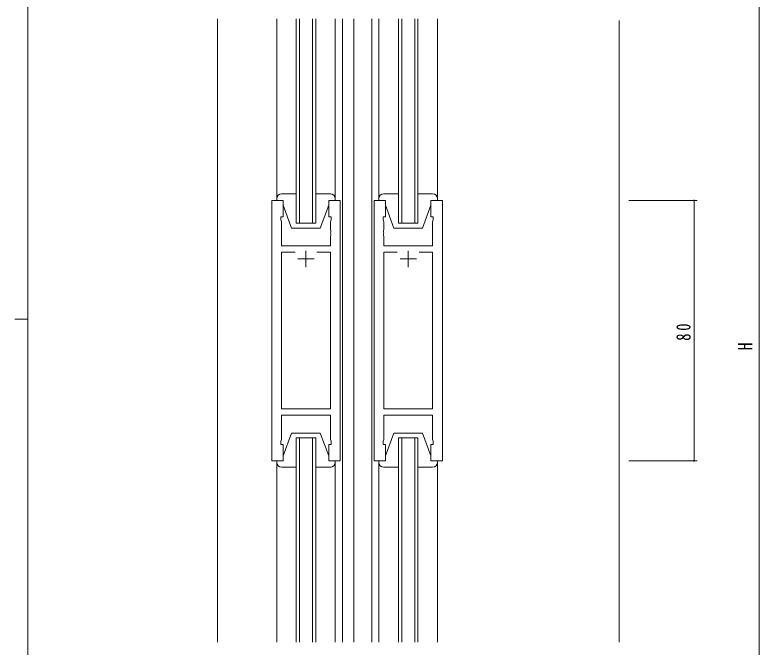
# Model space of a CAD drawing. Units: millimetres, scale not verified. Extents: x -567 to 567, y -403 to 403.
# Drawn here: x -566.7 to -338.1, y -76.7 to 117.5 of the extents above; entities that cross this region are included whole.
import ezdxf
from ezdxf.enums import TextEntityAlignment as Align

# ---------------------------------------------------------------- set-up
doc = ezdxf.new("R2010")
doc.units = ezdxf.units.MM
doc.header["$LTSCALE"] = 2
for name, color, linetype, lineweight in [('0-1_YKK_ZWAK', 7, 'Continuous', 18), ('0-3_YKK_11', 7, 'Continuous', 18), ('0-4_YKK_12', 2, 'Continuous', 18), ('0-5_YKK_13', 4, 'Continuous', 18), ('0-7_YKK_D', 6, 'Continuous', 18)]:
    doc.layers.add(name, color=color, linetype=linetype, lineweight=lineweight)
doc.styles.add('ＭＳ ゴシック', font='')
doc.styles.get('ＭＳ ゴシック').set_extended_font_data('MS Gothic')

msp = doc.modelspace()

# ---------------------------------------------------------------- linework, layer by layer
at = {"layer": '0-1_YKK_ZWAK'}
for p, q in [((-562.726, -351), (-562.726, 399)), ((-566.726, 24), (-562.726, 24))]:
    msp.add_line(p, q, dxfattribs=at)
at = {"layer": '0-3_YKK_11'}
for p, q in [((-487.802, 60.533), (-484.302, 60.533)), ((-487.802, -19.467), (-487.802, 60.533)), ((-484.302, 60.533), (-484.302, 55.533)), ((-470.302, 60.533), (-466.802, 60.533)), ((-470.302, 55.533), (-470.302, 60.533)), ((-466.802, 60.533), (-466.802, -19.467)), ((-452.902, 60.533), (-456.402, 60.533)), ((-456.402, 60.533), (-456.402, -19.467)), ((-452.902, 55.533), (-452.902, 60.533)), ((-438.902, 60.533), (-438.902, 55.533)), ((-435.402, 60.533), (-438.902, 60.533)), ((-435.402, -19.467), (-435.402, 60.533)), ((-485.002, 55.533), (-485.002, 54.533)), ((-484.302, 55.533), (-485.002, 55.533)), ((-469.602, 55.533), (-470.302, 55.533)), ((-469.602, 54.533), (-469.602, 55.533)), ((-453.602, 55.533), (-452.902, 55.533)), ((-453.602, 54.533), (-453.602, 55.533)), ((-438.902, 55.533), (-438.202, 55.533)), ((-438.202, 55.533), (-438.202, 54.533)), ((-485.002, 54.533), (-484.802, 53.984)), ((-484.802, 53.984), (-484.802, 46.533)), ((-469.802, 53.984), (-469.602, 54.533)), ((-469.802, 51.492), (-469.802, 53.984)), ((-453.402, 53.984), (-453.602, 54.533)), ((-453.402, 51.492), (-453.402, 53.984)), ((-438.202, 54.533), (-438.402, 53.984)), ((-438.402, 53.984), (-438.402, 46.533)), ((-469.682, 51.308), (-469.802, 51.492)), ((-469.802, 50.575), (-469.682, 50.758)), ((-469.802, 50.492), (-469.802, 50.575)), ((-469.682, 50.308), (-469.802, 50.492)), ((-469.682, 50.758), (-469.682, 51.308)), ((-469.682, 49.758), (-469.682, 50.308)), ((-453.522, 51.308), (-453.402, 51.492)), ((-453.522, 50.758), (-453.522, 51.308)), ((-453.402, 50.575), (-453.522, 50.758)), ((-453.522, 50.308), (-453.402, 50.492)), ((-453.522, 49.758), (-453.522, 50.308)), ((-453.402, 50.492), (-453.402, 50.575)), ((-469.802, 49.575), (-469.682, 49.758)), ((-469.802, 46.533), (-469.802, 49.575)), ((-453.402, 49.575), (-453.522, 49.758)), ((-453.402, 46.533), (-453.402, 49.575)), ((-484.802, 46.533), (-469.802, 46.533)), ((-438.402, 46.533), (-453.402, 46.533)), ((-484.802, 44.603), (-480.652, 44.603)), ((-484.802, -3.537), (-484.802, 44.603)), ((-477.302, 45.033), (-477.302, 40.033)), ((-473.951, 44.603), (-469.802, 44.603)), ((-473.951, 44.603), (-469.802, 44.603)), ((-469.802, 44.603), (-469.802, -3.537)), ((-449.252, 44.603), (-453.402, 44.603)), ((-453.402, 44.603), (-453.402, -3.537)), ((-449.252, 44.603), (-453.402, 44.603)), ((-445.902, 45.033), (-445.902, 40.033)), ((-438.402, 44.603), (-442.551, 44.603)), ((-438.402, -3.537), (-438.402, 44.603)), ((-474.802, 42.533), (-479.802, 42.533)), ((-448.402, 42.533), (-443.402, 42.533)), ((-469.802, -3.537), (-484.802, -3.537)), ((-453.402, -3.537), (-438.402, -3.537)), ((-484.802, -5.467), (-484.802, -12.917)), ((-469.802, -5.467), (-484.802, -5.467)), ((-469.802, -12.917), (-469.802, -5.467)), ((-453.402, -5.467), (-438.402, -5.467)), ((-453.402, -12.917), (-453.402, -5.467)), ((-438.402, -5.467), (-438.402, -12.917)), ((-484.802, -12.917), (-485.002, -13.467)), ((-485.002, -13.467), (-485.002, -14.467)), ((-469.602, -13.467), (-469.802, -12.917)), ((-469.602, -14.467), (-469.602, -13.467)), ((-453.602, -13.467), (-453.402, -12.917)), ((-453.602, -14.467), (-453.602, -13.467)), ((-438.402, -12.917), (-438.202, -13.467)), ((-438.202, -13.467), (-438.202, -14.467)), ((-485.002, -14.467), (-484.302, -14.467)), ((-484.302, -14.467), (-484.302, -19.467)), ((-470.302, -14.467), (-469.602, -14.467)), ((-470.302, -19.467), (-470.302, -14.467)), ((-452.902, -14.467), (-453.602, -14.467)), ((-452.902, -19.467), (-452.902, -14.467)), ((-438.902, -14.467), (-438.902, -19.467)), ((-438.202, -14.467), (-438.902, -14.467)), ((-484.302, -19.467), (-487.802, -19.467)), ((-466.802, -19.467), (-470.302, -19.467)), ((-456.402, -19.467), (-452.902, -19.467)), ((-438.902, -19.467), (-435.402, -19.467))]:
    msp.add_line(p, q, dxfattribs=at)
at = {"layer": '0-4_YKK_12'}
for p, q in [((-504.502, -75.217), (-504.502, 116.283)), ((-480.302, 53.533), (-480.302, 116.283)), ((-479.302, 116.283), (-479.302, 53.533)), ((-475.302, 53.533), (-475.302, 116.283)), ((-466.102, 116.283), (-466.102, -75.217)), ((-462.601, 116.283), (-462.601, -75.217)), ((-457.102, -75.217), (-457.102, 116.283)), ((-448.902, 53.533), (-448.902, 116.283)), ((-447.902, 116.283), (-447.902, 53.533)), ((-443.902, 53.533), (-443.902, 116.283)), ((-381.102, 115.783), (-381.102, -75.217)), ((-466.102, 68.533), (-466.102, -21.467)), ((-462.601, 68.533), (-462.601, -21.467)), ((-466.102, 65.533), (-466.102, -24.467)), ((-462.601, 65.533), (-462.601, -24.467)), ((-381.102, 65.533), (-381.102, -24.467)), ((-479.302, -12.467), (-479.302, -75.217)), ((-475.302, -75.217), (-475.302, -12.467)), ((-447.902, -12.467), (-447.902, -75.217)), ((-443.902, -75.217), (-443.902, -12.467))]:
    msp.add_line(p, q, dxfattribs=at)
for points in [[(-474.302, 116.283), (-474.302, 53.533), (-480.302, 53.533)], [(-442.902, 116.283), (-442.902, 53.533), (-448.902, 53.533)], [(-480.302, -75.217), (-480.302, -12.467), (-474.302, -12.467), (-474.302, -75.217)], [(-448.902, -75.217), (-448.902, -12.467), (-442.902, -12.467), (-442.902, -75.217)]]:
    msp.add_lwpolyline(points, dxfattribs=at)
at = {"layer": '0-5_YKK_13'}
for p, q in [((-486.302, 60.533), (-486.302, 116.283)), ((-468.302, 60.533), (-468.302, 116.283)), ((-454.902, 60.533), (-454.902, 116.283)), ((-436.902, 60.533), (-436.902, 116.283)), ((-480.302, 62.533), (-484.802, 62.533)), ((-469.802, 62.533), (-474.302, 62.533)), ((-448.902, 62.533), (-453.402, 62.533)), ((-438.402, 62.533), (-442.902, 62.533)), ((-470.302, 59.033), (-470.302, 60.533)), ((-438.902, 59.033), (-438.902, 60.533)), ((-484.302, 59.033), (-481.702, 52.033)), ((-470.302, 59.033), (-472.902, 52.033)), ((-452.902, 59.033), (-450.302, 52.033)), ((-438.902, 59.033), (-441.502, 52.033)), ((-481.702, 52.033), (-472.902, 52.033)), ((-450.302, 52.033), (-441.502, 52.033)), ((-484.302, -17.967), (-481.702, -10.967)), ((-481.702, -10.967), (-472.902, -10.967)), ((-470.302, -17.967), (-472.902, -10.967)), ((-452.902, -17.967), (-450.302, -10.967)), ((-450.302, -10.967), (-441.502, -10.967)), ((-438.902, -17.967), (-441.502, -10.967)), ((-470.302, -17.967), (-470.302, -19.467)), ((-438.902, -17.967), (-438.902, -19.467)), ((-486.302, -19.467), (-486.302, -75.217)), ((-468.302, -19.467), (-468.302, -75.217)), ((-454.902, -19.467), (-454.902, -75.217)), ((-436.902, -19.467), (-436.902, -75.217)), ((-480.302, -21.467), (-484.802, -21.467)), ((-469.802, -21.467), (-474.302, -21.467)), ((-448.902, -21.467), (-453.402, -21.467)), ((-438.402, -21.467), (-442.902, -21.467))]:
    msp.add_line(p, q, dxfattribs=at)
for points in [[(-486.302, 61.033), (-486.302, 60.533), (-484.302, 60.533), (-484.302, 59.033)], [(-470.302, 60.533), (-468.302, 60.533), (-468.302, 61.033)], [(-454.902, 61.033), (-454.902, 60.533), (-452.902, 60.533), (-452.902, 59.033)], [(-438.902, 60.533), (-436.902, 60.533), (-436.902, 61.033)], [(-486.302, -19.967), (-486.302, -19.467), (-484.302, -19.467), (-484.302, -17.967)], [(-454.902, -19.967), (-454.902, -19.467), (-452.902, -19.467), (-452.902, -17.967)], [(-470.302, -19.467), (-468.302, -19.467), (-468.302, -19.967)], [(-438.902, -19.467), (-436.902, -19.467), (-436.902, -19.967)]]:
    msp.add_lwpolyline(points, dxfattribs=at)
for centre, start, end in [((-484.802, 61.033), 90, 180), ((-469.802, 61.033), 0, 90), ((-453.402, 61.033), 90, 180), ((-438.402, 61.033), 0, 90), ((-484.802, -19.967), 180, 270), ((-469.802, -19.967), 270, 0), ((-453.402, -19.967), 180, 270), ((-438.402, -19.967), 270, 0)]:
    msp.add_arc(centre, 1.5, start, end, dxfattribs=at)
at = {"layer": '0-7_YKK_D'}
for p, q in [((-338.102, 209.033), (-338.102, -176.967)), ((-378.102, 60.533), (-357.102, 60.533)), ((-358.102, 60.533), (-358.102, -19.467)), ((-378.102, -19.467), (-357.102, -19.467))]:
    msp.add_line(p, q, dxfattribs=at)
for centre, start, end in [((-358.102, 60.533), 90, 270), ((-358.102, 60.533), 270, 90), ((-358.102, -19.467), 90, 270), ((-358.102, -19.467), 270, 90)]:
    msp.add_arc(centre, 0.106, start, end, dxfattribs=at)

# ---------------------------------------------------------------- texts
at = {"layer": '0-7_YKK_D', "color": 7, "style": 'ＭＳ ゴシック', "width": 0.8}
msp.add_text('H', height=4.399, rotation=90, dxfattribs=at).set_placement((-338.902, 14.486), align=Align.BOTTOM_LEFT)
at = {"layer": '0-7_YKK_D', "color": 7, "insert": (-359.102, 17.402), "char_height": 4.399, "attachment_point": 7, "rotation": 90, "style": 'ＭＳ ゴシック'}
msp.add_mtext('\\T1.37;\\W0.75;80', dxfattribs=at)

doc.saveas('drawing.dxf')
